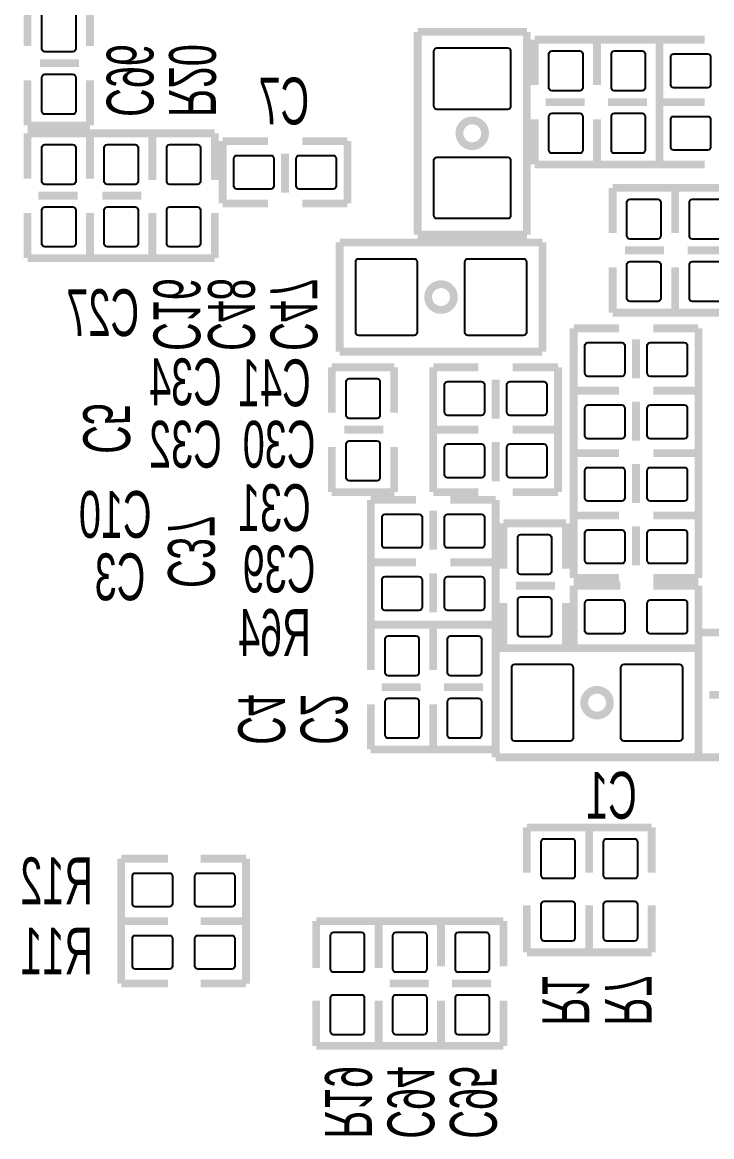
# Model space of a CAD drawing. Extents: x -1 to 126, y -1 to 52.
# Drawn here: x 44.11 to 55.33, y 21.13 to 39.27 of the extents above; entities that cross this region are included whole.
import ezdxf

# ---------------------------------------------------------------- set-up
doc = ezdxf.new("R2010")
doc.units = 0
doc.layers.add('123', color=6, linetype='CONTINUOUS')

msp = doc.modelspace()

# ---------------------------------------------------------------- linework, layer by layer
at = {"layer": '123', "const_width": 0.127}
for points in [[(44.191174, 39.624), (44.191174, 38.8874)], [(45.207174, 38.8874), (45.207174, 39.624)], [(52.319174, 39.116), (50.541174, 39.116)], [(50.541174, 39.116), (50.541174, 38.608)], [(52.319174, 36.322), (52.319174, 39.116)], [(52.446174, 38.989), (53.462174, 38.989)], [(52.446174, 38.2524), (52.446174, 38.989)], [(53.462174, 38.989), (53.462174, 38.2524)], [(53.462174, 38.989), (54.478174, 38.989)], [(53.462174, 38.2524), (53.462174, 38.989)], [(54.478174, 38.989), (55.214774, 38.989)], [(54.478174, 37.973), (54.478174, 38.989)], [(54.478174, 38.989), (54.478174, 38.2524)], [(45.029374, 38.608), (44.394374, 38.608)], [(50.541174, 35.814), (50.541174, 38.608)], [(44.191174, 37.592), (44.191174, 38.3286)], [(45.207174, 38.3286), (45.207174, 37.592)], [(52.623974, 37.973), (53.258974, 37.973)], [(53.639974, 37.973), (54.274974, 37.973)], [(55.214774, 37.973), (54.478174, 37.973)], [(54.478174, 37.973), (55.214774, 37.973)], [(54.478174, 36.957), (54.478174, 37.973)], [(52.446174, 37.6936), (52.446174, 36.957)], [(53.462174, 36.957), (53.462174, 37.6936)], [(53.462174, 37.6936), (53.462174, 36.957)], [(54.478174, 36.957), (54.478174, 37.6936)], [(45.207174, 37.592), (44.191174, 37.592)], [(44.191174, 37.465), (45.207174, 37.465)], [(44.191174, 36.7284), (44.191174, 37.465)], [(45.207174, 37.465), (45.207174, 36.7284)], [(45.207174, 37.465), (45.207174, 36.7284)], [(46.223174, 37.465), (45.207174, 37.465)], [(46.223174, 36.7284), (46.223174, 37.465)], [(46.223174, 37.465), (47.239174, 37.465)], [(46.223174, 36.703), (46.223174, 37.465)], [(47.239174, 37.465), (47.239174, 36.703)], [(47.366174, 37.338), (48.102774, 37.338)], [(47.366174, 36.322), (47.366174, 37.338)], [(49.398174, 37.338), (48.661574, 37.338)], [(49.398174, 36.322), (49.398174, 37.338)], [(48.382174, 36.4998), (48.382174, 37.1348)], [(52.446174, 36.957), (53.462174, 36.957)], [(53.462174, 36.957), (54.478174, 36.957)], [(55.214774, 36.957), (54.478174, 36.957)], [(44.368974, 36.449), (45.003974, 36.449)], [(46.045374, 36.449), (45.410374, 36.449)], [(53.716174, 36.576), (53.716174, 35.8394)], [(54.732174, 36.576), (53.716174, 36.576)], [(54.732174, 35.8394), (54.732174, 36.576)], [(54.732174, 36.576), (54.732174, 35.8394)], [(55.748174, 36.576), (54.732174, 36.576)], [(48.102774, 36.322), (47.366174, 36.322)], [(48.661574, 36.322), (49.398174, 36.322)], [(52.319174, 36.322), (52.319174, 35.814)], [(44.191174, 36.1696), (44.191174, 35.433)], [(45.207174, 35.433), (45.207174, 36.1696)], [(45.207174, 35.433), (45.207174, 36.1696)], [(46.223174, 36.1696), (46.223174, 35.433)], [(46.223174, 36.1696), (46.223174, 35.433)], [(47.239174, 35.433), (47.239174, 36.1696)], [(52.065174, 35.687), (49.271174, 35.687)], [(49.271174, 35.687), (49.271174, 33.909)], [(52.319174, 35.814), (50.541174, 35.814)], [(52.065174, 35.687), (52.573174, 35.687)], [(52.573174, 35.687), (52.573174, 33.909)], [(54.554374, 35.56), (53.919374, 35.56)], [(55.570374, 35.56), (54.935374, 35.56)], [(44.191174, 35.433), (45.207174, 35.433)], [(46.223174, 35.433), (45.207174, 35.433)], [(46.223174, 35.433), (47.239174, 35.433)], [(53.716174, 34.544), (53.716174, 35.2806)], [(54.732174, 35.2806), (54.732174, 34.544)], [(54.732174, 34.544), (54.732174, 35.2806)], [(54.732174, 34.544), (53.716174, 34.544)], [(55.748174, 34.544), (54.732174, 34.544)], [(53.081174, 34.29), (53.081174, 33.274)], [(53.817774, 34.29), (53.081174, 34.29)], [(54.376574, 34.29), (55.113174, 34.29)], [(55.113174, 34.29), (55.113174, 33.274)], [(54.097174, 34.1122), (54.097174, 33.4772)], [(49.271174, 33.909), (49.779174, 33.909)], [(52.573174, 33.909), (49.779174, 33.909)], [(49.144174, 33.655), (49.144174, 32.9184)], [(50.160174, 33.655), (49.144174, 33.655)], [(50.160174, 32.9184), (50.160174, 33.655)], [(50.795174, 33.655), (51.531774, 33.655)], [(50.795174, 32.639), (50.795174, 33.655)], [(52.827174, 33.655), (52.090574, 33.655)], [(52.827174, 32.639), (52.827174, 33.655)], [(51.811174, 32.8168), (51.811174, 33.4518)], [(53.081174, 33.274), (53.817774, 33.274)], [(53.081174, 33.274), (53.081174, 32.258)], [(53.817774, 33.274), (53.081174, 33.274)], [(55.113174, 33.274), (54.376574, 33.274)], [(54.376574, 33.274), (55.113174, 33.274)], [(55.113174, 33.274), (55.113174, 32.258)], [(54.097174, 33.0962), (54.097174, 32.4612)], [(49.982374, 32.639), (49.347374, 32.639)], [(50.795174, 32.639), (51.531774, 32.639)], [(50.795174, 31.623), (50.795174, 32.639)], [(51.531774, 32.639), (50.795174, 32.639)], [(52.827174, 32.639), (52.090574, 32.639)], [(52.090574, 32.639), (52.827174, 32.639)], [(52.827174, 31.623), (52.827174, 32.639)], [(51.811174, 31.8008), (51.811174, 32.4358)], [(49.144174, 31.623), (49.144174, 32.3596)], [(50.160174, 32.3596), (50.160174, 31.623)], [(53.081174, 32.258), (53.081174, 31.242)], [(53.817774, 32.258), (53.081174, 32.258)], [(53.081174, 32.258), (53.817774, 32.258)], [(54.376574, 32.258), (55.113174, 32.258)], [(55.113174, 32.258), (54.376574, 32.258)], [(55.113174, 32.258), (55.113174, 31.242)], [(54.097174, 32.0802), (54.097174, 31.4452)], [(50.160174, 31.623), (49.144174, 31.623)], [(51.531774, 31.623), (50.795174, 31.623)], [(52.090574, 31.623), (52.827174, 31.623)], [(49.779174, 31.496), (49.779174, 30.48)], [(50.515774, 31.496), (49.779174, 31.496)], [(51.074574, 31.496), (51.811174, 31.496)], [(51.811174, 31.496), (51.811174, 30.48)], [(50.795174, 31.3182), (50.795174, 30.6832)], [(53.081174, 31.242), (53.817774, 31.242)], [(53.081174, 31.242), (53.081174, 30.226)], [(53.817774, 31.242), (53.081174, 31.242)], [(55.113174, 31.242), (54.376574, 31.242)], [(54.376574, 31.242), (55.113174, 31.242)], [(55.113174, 31.242), (55.113174, 30.226)], [(51.938174, 31.115), (51.938174, 30.3784)], [(52.954174, 31.115), (51.938174, 31.115)], [(52.954174, 30.3784), (52.954174, 31.115)], [(54.097174, 31.0642), (54.097174, 30.4292)], [(49.779174, 30.48), (50.515774, 30.48)], [(49.779174, 30.48), (49.779174, 29.464)], [(50.515774, 30.48), (49.779174, 30.48)], [(51.811174, 30.48), (51.074574, 30.48)], [(51.074574, 30.48), (51.811174, 30.48)], [(51.811174, 30.48), (51.811174, 29.464)], [(50.795174, 30.3022), (50.795174, 29.6672)], [(52.776374, 30.099), (52.141374, 30.099)], [(53.081174, 30.226), (53.817774, 30.226)], [(53.081174, 30.099), (53.843174, 30.099)], [(53.081174, 29.083), (53.081174, 30.099)], [(55.113174, 30.226), (54.376574, 30.226)], [(55.113174, 30.099), (54.376574, 30.099)], [(55.113174, 29.083), (55.113174, 30.099)], [(51.938174, 29.083), (51.938174, 29.8196)], [(52.954174, 29.8196), (52.954174, 29.083)], [(49.779174, 29.464), (50.515774, 29.464)], [(49.779174, 29.464), (50.795174, 29.464)], [(49.779174, 28.7274), (49.779174, 29.464)], [(50.795174, 29.464), (51.811174, 29.464)], [(50.795174, 28.7274), (50.795174, 29.464)], [(50.795174, 29.464), (50.795174, 28.7274)], [(51.811174, 29.464), (51.074574, 29.464)], [(51.811174, 29.464), (51.811174, 28.7274)], [(55.113174, 29.337), (56.129174, 29.337)], [(55.113174, 28.6004), (55.113174, 29.337)], [(51.811174, 27.305), (51.811174, 29.083)], [(51.811174, 29.083), (54.605174, 29.083)], [(52.954174, 29.083), (51.938174, 29.083)], [(53.843174, 29.083), (53.081174, 29.083)], [(54.376574, 29.083), (55.113174, 29.083)], [(55.113174, 29.083), (54.605174, 29.083)], [(55.113174, 27.305), (55.113174, 29.083)], [(49.956974, 28.448), (50.591974, 28.448)], [(50.972974, 28.448), (51.607974, 28.448)], [(55.290974, 28.321), (55.925974, 28.321)], [(49.779174, 28.1686), (49.779174, 27.432)], [(50.795174, 28.1686), (50.795174, 27.432)], [(50.795174, 27.432), (50.795174, 28.1686)], [(51.811174, 27.432), (51.811174, 28.1686)], [(55.113174, 28.0416), (55.113174, 27.305)], [(49.779174, 27.432), (50.795174, 27.432)], [(50.795174, 27.432), (51.811174, 27.432)], [(52.319174, 27.305), (51.811174, 27.305)], [(52.319174, 27.305), (55.113174, 27.305)], [(55.113174, 27.305), (56.129174, 27.305)], [(52.319174, 26.162), (52.319174, 25.4254)], [(53.335174, 26.162), (52.319174, 26.162)], [(53.335174, 25.4254), (53.335174, 26.162)], [(53.335174, 26.162), (53.335174, 25.4254)], [(54.351174, 26.162), (53.335174, 26.162)], [(54.351174, 25.4254), (54.351174, 26.162)], [(45.715174, 25.654), (46.477174, 25.654)], [(45.715174, 24.638), (45.715174, 25.654)], [(47.747174, 25.654), (47.010574, 25.654)], [(47.747174, 24.638), (47.747174, 25.654)], [(52.319174, 24.13), (52.319174, 24.892)], [(53.335174, 24.892), (53.335174, 24.13)], [(53.335174, 24.13), (53.335174, 24.892)], [(54.351174, 24.892), (54.351174, 24.13)], [(46.477174, 24.638), (45.715174, 24.638)], [(45.715174, 24.638), (46.477174, 24.638)], [(45.715174, 23.622), (45.715174, 24.638)], [(47.010574, 24.638), (47.747174, 24.638)], [(47.747174, 24.638), (47.010574, 24.638)], [(47.747174, 23.622), (47.747174, 24.638)], [(48.890174, 24.638), (49.906174, 24.638)], [(48.890174, 23.876), (48.890174, 24.638)], [(49.906174, 24.638), (50.922174, 24.638)], [(49.906174, 23.9014), (49.906174, 24.638)], [(49.906174, 24.638), (49.906174, 23.876)], [(50.922174, 24.638), (51.938174, 24.638)], [(50.922174, 23.9014), (50.922174, 24.638)], [(50.922174, 24.638), (50.922174, 23.9014)], [(51.938174, 24.638), (51.938174, 23.9014)], [(53.335174, 24.13), (52.319174, 24.13)], [(54.351174, 24.13), (53.335174, 24.13)], [(46.477174, 23.622), (45.715174, 23.622)], [(47.010574, 23.622), (47.747174, 23.622)], [(50.083974, 23.622), (50.718974, 23.622)], [(51.099974, 23.622), (51.734974, 23.622)], [(48.890174, 23.3426), (48.890174, 22.606)], [(49.906174, 23.3426), (49.906174, 22.606)], [(49.906174, 22.606), (49.906174, 23.3426)], [(50.922174, 23.3426), (50.922174, 22.606)], [(50.922174, 22.606), (50.922174, 23.3426)], [(51.938174, 22.606), (51.938174, 23.3426)], [(48.890174, 22.606), (49.906174, 22.606)], [(49.906174, 22.606), (50.922174, 22.606)], [(50.922174, 22.606), (51.938174, 22.606)]]:
    msp.add_lwpolyline(points, dxfattribs=at)
at = {"layer": '123'}
for points in [[(44.424092, 38.840918), (44.424092, 39.391082, -0.414214), (44.47413, 39.44112), (44.924218, 39.44112, -0.414214), (44.974256, 39.391082), (44.974256, 38.840918, -0.414214), (44.924218, 38.79088), (44.47413, 38.79088, -0.414214), (44.424092, 38.840918)], [(52.055268, 38.804088), (52.055268, 37.903912, -0.414214), (52.00523, 37.853874), (50.855118, 37.853874, -0.414214), (50.80508, 37.903912), (50.80508, 38.804088, -0.414214), (50.855118, 38.854126), (52.00523, 38.854126, -0.414214), (52.055268, 38.804088)], [(53.229256, 38.756082), (53.229256, 38.205918, -0.414214), (53.179218, 38.15588), (52.72913, 38.15588, -0.414214), (52.679092, 38.205918), (52.679092, 38.756082, -0.414214), (52.72913, 38.80612), (53.179218, 38.80612, -0.414214), (53.229256, 38.756082)], [(54.245256, 38.756082), (54.245256, 38.205918, -0.414214), (54.195218, 38.15588), (53.74513, 38.15588, -0.414214), (53.695092, 38.205918), (53.695092, 38.756082, -0.414214), (53.74513, 38.80612), (54.195218, 38.80612, -0.414214), (54.245256, 38.756082)], [(54.711092, 38.756082), (55.261256, 38.756082, -0.414214), (55.311294, 38.706044), (55.311294, 38.255956, -0.414214), (55.261256, 38.205918), (54.711092, 38.205918, -0.414214), (54.661054, 38.255956), (54.661054, 38.706044, -0.414214), (54.711092, 38.756082)], [(44.424092, 37.824918), (44.424092, 38.375082, -0.414214), (44.47413, 38.42512), (44.924218, 38.42512, -0.414214), (44.974256, 38.375082), (44.974256, 37.824918, -0.414214), (44.924218, 37.77488), (44.47413, 37.77488, -0.414214), (44.424092, 37.824918)], [(53.229256, 37.740082), (53.229256, 37.189918, -0.414214), (53.179218, 37.13988), (52.72913, 37.13988, -0.414214), (52.679092, 37.189918), (52.679092, 37.740082, -0.414214), (52.72913, 37.79012), (53.179218, 37.79012, -0.414214), (53.229256, 37.740082)], [(54.245256, 37.740082), (54.245256, 37.189918, -0.414214), (54.195218, 37.13988), (53.74513, 37.13988, -0.414214), (53.695092, 37.189918), (53.695092, 37.740082, -0.414214), (53.74513, 37.79012), (54.195218, 37.79012, -0.414214), (54.245256, 37.740082)], [(54.711092, 37.740082), (55.261256, 37.740082, -0.414214), (55.311294, 37.690044), (55.311294, 37.239956, -0.414214), (55.261256, 37.189918), (54.711092, 37.189918, -0.414214), (54.661054, 37.239956), (54.661054, 37.690044, -0.414214), (54.711092, 37.740082)], [(44.974256, 37.232082), (44.974256, 36.681918, -0.414214), (44.924218, 36.63188), (44.47413, 36.63188, -0.414214), (44.424092, 36.681918), (44.424092, 37.232082, -0.414214), (44.47413, 37.28212), (44.924218, 37.28212, -0.414214), (44.974256, 37.232082)], [(45.440092, 36.681918), (45.440092, 37.232082, -0.414214), (45.49013, 37.28212), (45.940218, 37.28212, -0.414214), (45.990256, 37.232082), (45.990256, 36.681918, -0.414214), (45.940218, 36.63188), (45.49013, 36.63188, -0.414214), (45.440092, 36.681918)], [(47.006256, 37.232082), (47.006256, 36.681918, -0.414214), (46.956218, 36.63188), (46.50613, 36.63188, -0.414214), (46.456092, 36.681918), (46.456092, 37.232082, -0.414214), (46.50613, 37.28212), (46.956218, 37.28212, -0.414214), (47.006256, 37.232082)], [(47.599092, 37.105082), (48.149256, 37.105082, -0.414214), (48.199294, 37.055044), (48.199294, 36.604956, -0.414214), (48.149256, 36.554918), (47.599092, 36.554918, -0.414214), (47.549054, 36.604956), (47.549054, 37.055044, -0.414214), (47.599092, 37.105082)], [(48.615092, 37.105082), (49.165256, 37.105082, -0.414214), (49.215294, 37.055044), (49.215294, 36.604956, -0.414214), (49.165256, 36.554918), (48.615092, 36.554918, -0.414214), (48.565054, 36.604956), (48.565054, 37.055044, -0.414214), (48.615092, 37.105082)], [(52.055268, 37.026088), (52.055268, 36.125912, -0.414214), (52.00523, 36.075874), (50.855118, 36.075874, -0.414214), (50.80508, 36.125912), (50.80508, 37.026088, -0.414214), (50.855118, 37.076126), (52.00523, 37.076126, -0.414214), (52.055268, 37.026088)], [(53.949092, 35.792918), (53.949092, 36.343082, -0.414214), (53.99913, 36.39312), (54.449218, 36.39312, -0.414214), (54.499256, 36.343082), (54.499256, 35.792918, -0.414214), (54.449218, 35.74288), (53.99913, 35.74288, -0.414214), (53.949092, 35.792918)], [(54.965092, 35.792918), (54.965092, 36.343082, -0.414214), (55.01513, 36.39312), (55.465218, 36.39312, -0.414214), (55.515256, 36.343082), (55.515256, 35.792918, -0.414214), (55.465218, 35.74288), (55.01513, 35.74288, -0.414214), (54.965092, 35.792918)], [(44.974256, 36.216082), (44.974256, 35.665918, -0.414214), (44.924218, 35.61588), (44.47413, 35.61588, -0.414214), (44.424092, 35.665918), (44.424092, 36.216082, -0.414214), (44.47413, 36.26612), (44.924218, 36.26612, -0.414214), (44.974256, 36.216082)], [(45.440092, 35.665918), (45.440092, 36.216082, -0.414214), (45.49013, 36.26612), (45.940218, 36.26612, -0.414214), (45.990256, 36.216082), (45.990256, 35.665918, -0.414214), (45.940218, 35.61588), (45.49013, 35.61588, -0.414214), (45.440092, 35.665918)], [(47.006256, 36.216082), (47.006256, 35.665918, -0.414214), (46.956218, 35.61588), (46.50613, 35.61588, -0.414214), (46.456092, 35.665918), (46.456092, 36.216082, -0.414214), (46.50613, 36.26612), (46.956218, 36.26612, -0.414214), (47.006256, 36.216082)], [(49.583086, 35.423094), (50.483262, 35.423094, -0.414214), (50.5333, 35.373056), (50.5333, 34.222944, -0.414214), (50.483262, 34.172906), (49.583086, 34.172906, -0.414214), (49.533048, 34.222944), (49.533048, 35.373056, -0.414214), (49.583086, 35.423094)], [(51.361086, 35.423094), (52.261262, 35.423094, -0.414214), (52.3113, 35.373056), (52.3113, 34.222944, -0.414214), (52.261262, 34.172906), (51.361086, 34.172906, -0.414214), (51.311048, 34.222944), (51.311048, 35.373056, -0.414214), (51.361086, 35.423094)], [(53.949092, 34.776918), (53.949092, 35.327082, -0.414214), (53.99913, 35.37712), (54.449218, 35.37712, -0.414214), (54.499256, 35.327082), (54.499256, 34.776918, -0.414214), (54.449218, 34.72688), (53.99913, 34.72688, -0.414214), (53.949092, 34.776918)], [(54.965092, 34.776918), (54.965092, 35.327082, -0.414214), (55.01513, 35.37712), (55.465218, 35.37712, -0.414214), (55.515256, 35.327082), (55.515256, 34.776918, -0.414214), (55.465218, 34.72688), (55.01513, 34.72688, -0.414214), (54.965092, 34.776918)], [(53.864256, 33.506918), (53.314092, 33.506918, -0.414214), (53.264054, 33.556956), (53.264054, 34.007044, -0.414214), (53.314092, 34.057082), (53.864256, 34.057082, -0.414214), (53.914294, 34.007044), (53.914294, 33.556956, -0.414214), (53.864256, 33.506918)], [(54.880256, 33.506918), (54.330092, 33.506918, -0.414214), (54.280054, 33.556956), (54.280054, 34.007044, -0.414214), (54.330092, 34.057082), (54.880256, 34.057082, -0.414214), (54.930294, 34.007044), (54.930294, 33.556956, -0.414214), (54.880256, 33.506918)], [(49.377092, 32.871918), (49.377092, 33.422082, -0.414214), (49.42713, 33.47212), (49.877218, 33.47212, -0.414214), (49.927256, 33.422082), (49.927256, 32.871918, -0.414214), (49.877218, 32.82188), (49.42713, 32.82188, -0.414214), (49.377092, 32.871918)], [(51.028092, 33.422082), (51.578256, 33.422082, -0.414214), (51.628294, 33.372044), (51.628294, 32.921956, -0.414214), (51.578256, 32.871918), (51.028092, 32.871918, -0.414214), (50.978054, 32.921956), (50.978054, 33.372044, -0.414214), (51.028092, 33.422082)], [(52.044092, 33.422082), (52.594256, 33.422082, -0.414214), (52.644294, 33.372044), (52.644294, 32.921956, -0.414214), (52.594256, 32.871918), (52.044092, 32.871918, -0.414214), (51.994054, 32.921956), (51.994054, 33.372044, -0.414214), (52.044092, 33.422082)], [(53.864256, 32.490918), (53.314092, 32.490918, -0.414214), (53.264054, 32.540956), (53.264054, 32.991044, -0.414214), (53.314092, 33.041082), (53.864256, 33.041082, -0.414214), (53.914294, 32.991044), (53.914294, 32.540956, -0.414214), (53.864256, 32.490918)], [(54.880256, 32.490918), (54.330092, 32.490918, -0.414214), (54.280054, 32.540956), (54.280054, 32.991044, -0.414214), (54.330092, 33.041082), (54.880256, 33.041082, -0.414214), (54.930294, 32.991044), (54.930294, 32.540956, -0.414214), (54.880256, 32.490918)], [(49.377092, 31.855918), (49.377092, 32.406082, -0.414214), (49.42713, 32.45612), (49.877218, 32.45612, -0.414214), (49.927256, 32.406082), (49.927256, 31.855918, -0.414214), (49.877218, 31.80588), (49.42713, 31.80588, -0.414214), (49.377092, 31.855918)], [(51.028092, 32.406082), (51.578256, 32.406082, -0.414214), (51.628294, 32.356044), (51.628294, 31.905956, -0.414214), (51.578256, 31.855918), (51.028092, 31.855918, -0.414214), (50.978054, 31.905956), (50.978054, 32.356044, -0.414214), (51.028092, 32.406082)], [(52.044092, 32.406082), (52.594256, 32.406082, -0.414214), (52.644294, 32.356044), (52.644294, 31.905956, -0.414214), (52.594256, 31.855918), (52.044092, 31.855918, -0.414214), (51.994054, 31.905956), (51.994054, 32.356044, -0.414214), (52.044092, 32.406082)], [(53.864256, 31.474918), (53.314092, 31.474918, -0.414214), (53.264054, 31.524956), (53.264054, 31.975044, -0.414214), (53.314092, 32.025082), (53.864256, 32.025082, -0.414214), (53.914294, 31.975044), (53.914294, 31.524956, -0.414214), (53.864256, 31.474918)], [(54.880256, 31.474918), (54.330092, 31.474918, -0.414214), (54.280054, 31.524956), (54.280054, 31.975044, -0.414214), (54.330092, 32.025082), (54.880256, 32.025082, -0.414214), (54.930294, 31.975044), (54.930294, 31.524956, -0.414214), (54.880256, 31.474918)], [(50.562256, 30.712918), (50.012092, 30.712918, -0.414214), (49.962054, 30.762956), (49.962054, 31.213044, -0.414214), (50.012092, 31.263082), (50.562256, 31.263082, -0.414214), (50.612294, 31.213044), (50.612294, 30.762956, -0.414214), (50.562256, 30.712918)], [(51.578256, 30.712918), (51.028092, 30.712918, -0.414214), (50.978054, 30.762956), (50.978054, 31.213044, -0.414214), (51.028092, 31.263082), (51.578256, 31.263082, -0.414214), (51.628294, 31.213044), (51.628294, 30.762956, -0.414214), (51.578256, 30.712918)], [(52.171092, 30.331918), (52.171092, 30.882082, -0.414214), (52.22113, 30.93212), (52.671218, 30.93212, -0.414214), (52.721256, 30.882082), (52.721256, 30.331918, -0.414214), (52.671218, 30.28188), (52.22113, 30.28188, -0.414214), (52.171092, 30.331918)], [(53.864256, 30.458918), (53.314092, 30.458918, -0.414214), (53.264054, 30.508956), (53.264054, 30.959044, -0.414214), (53.314092, 31.009082), (53.864256, 31.009082, -0.414214), (53.914294, 30.959044), (53.914294, 30.508956, -0.414214), (53.864256, 30.458918)], [(54.880256, 30.458918), (54.330092, 30.458918, -0.414214), (54.280054, 30.508956), (54.280054, 30.959044, -0.414214), (54.330092, 31.009082), (54.880256, 31.009082, -0.414214), (54.930294, 30.959044), (54.930294, 30.508956, -0.414214), (54.880256, 30.458918)], [(50.562256, 29.696918), (50.012092, 29.696918, -0.414214), (49.962054, 29.746956), (49.962054, 30.197044, -0.414214), (50.012092, 30.247082), (50.562256, 30.247082, -0.414214), (50.612294, 30.197044), (50.612294, 29.746956, -0.414214), (50.562256, 29.696918)], [(51.578256, 29.696918), (51.028092, 29.696918, -0.414214), (50.978054, 29.746956), (50.978054, 30.197044, -0.414214), (51.028092, 30.247082), (51.578256, 30.247082, -0.414214), (51.628294, 30.197044), (51.628294, 29.746956, -0.414214), (51.578256, 29.696918)], [(52.171092, 29.315918), (52.171092, 29.866082, -0.414214), (52.22113, 29.91612), (52.671218, 29.91612, -0.414214), (52.721256, 29.866082), (52.721256, 29.315918, -0.414214), (52.671218, 29.26588), (52.22113, 29.26588, -0.414214), (52.171092, 29.315918)], [(53.314092, 29.866082), (53.864256, 29.866082, -0.414214), (53.914294, 29.816044), (53.914294, 29.365956, -0.414214), (53.864256, 29.315918), (53.314092, 29.315918, -0.414214), (53.264054, 29.365956), (53.264054, 29.816044, -0.414214), (53.314092, 29.866082)], [(54.330092, 29.866082), (54.880256, 29.866082, -0.414214), (54.930294, 29.816044), (54.930294, 29.365956, -0.414214), (54.880256, 29.315918), (54.330092, 29.315918, -0.414214), (54.280054, 29.365956), (54.280054, 29.816044, -0.414214), (54.330092, 29.866082)], [(50.562256, 29.231082), (50.562256, 28.680918, -0.414214), (50.512218, 28.63088), (50.06213, 28.63088, -0.414214), (50.012092, 28.680918), (50.012092, 29.231082, -0.414214), (50.06213, 29.28112), (50.512218, 29.28112, -0.414214), (50.562256, 29.231082)], [(51.578256, 29.231082), (51.578256, 28.680918, -0.414214), (51.528218, 28.63088), (51.07813, 28.63088, -0.414214), (51.028092, 28.680918), (51.028092, 29.231082, -0.414214), (51.07813, 29.28112), (51.528218, 29.28112, -0.414214), (51.578256, 29.231082)], [(53.023262, 27.568906), (52.123086, 27.568906, -0.414214), (52.073048, 27.618944), (52.073048, 28.769056, -0.414214), (52.123086, 28.819094), (53.023262, 28.819094, -0.414214), (53.0733, 28.769056), (53.0733, 27.618944, -0.414214), (53.023262, 27.568906)], [(54.801262, 27.568906), (53.901086, 27.568906, -0.414214), (53.851048, 27.618944), (53.851048, 28.769056, -0.414214), (53.901086, 28.819094), (54.801262, 28.819094, -0.414214), (54.8513, 28.769056), (54.8513, 27.618944, -0.414214), (54.801262, 27.568906)], [(50.562256, 28.215082), (50.562256, 27.664918, -0.414214), (50.512218, 27.61488), (50.06213, 27.61488, -0.414214), (50.012092, 27.664918), (50.012092, 28.215082, -0.414214), (50.06213, 28.26512), (50.512218, 28.26512, -0.414214), (50.562256, 28.215082)], [(51.578256, 28.215082), (51.578256, 27.664918, -0.414214), (51.528218, 27.61488), (51.07813, 27.61488, -0.414214), (51.028092, 27.664918), (51.028092, 28.215082, -0.414214), (51.07813, 28.26512), (51.528218, 28.26512, -0.414214), (51.578256, 28.215082)], [(52.552092, 25.378918), (52.552092, 25.929082, -0.414214), (52.60213, 25.97912), (53.052218, 25.97912, -0.414214), (53.102256, 25.929082), (53.102256, 25.378918, -0.414214), (53.052218, 25.32888), (52.60213, 25.32888, -0.414214), (52.552092, 25.378918)], [(53.568092, 25.378918), (53.568092, 25.929082, -0.414214), (53.61813, 25.97912), (54.068218, 25.97912, -0.414214), (54.118256, 25.929082), (54.118256, 25.378918, -0.414214), (54.068218, 25.32888), (53.61813, 25.32888, -0.414214), (53.568092, 25.378918)], [(45.948092, 25.421082), (46.498256, 25.421082, -0.414214), (46.548294, 25.371044), (46.548294, 24.920956, -0.414214), (46.498256, 24.870918), (45.948092, 24.870918, -0.414214), (45.898054, 24.920956), (45.898054, 25.371044, -0.414214), (45.948092, 25.421082)], [(46.964092, 25.421082), (47.514256, 25.421082, -0.414214), (47.564294, 25.371044), (47.564294, 24.920956, -0.414214), (47.514256, 24.870918), (46.964092, 24.870918, -0.414214), (46.914054, 24.920956), (46.914054, 25.371044, -0.414214), (46.964092, 25.421082)], [(52.552092, 24.362918), (52.552092, 24.913082, -0.414214), (52.60213, 24.96312), (53.052218, 24.96312, -0.414214), (53.102256, 24.913082), (53.102256, 24.362918, -0.414214), (53.052218, 24.31288), (52.60213, 24.31288, -0.414214), (52.552092, 24.362918)], [(53.568092, 24.362918), (53.568092, 24.913082, -0.414214), (53.61813, 24.96312), (54.068218, 24.96312, -0.414214), (54.118256, 24.913082), (54.118256, 24.362918, -0.414214), (54.068218, 24.31288), (53.61813, 24.31288, -0.414214), (53.568092, 24.362918)], [(45.948092, 24.405082), (46.498256, 24.405082, -0.414214), (46.548294, 24.355044), (46.548294, 23.904956, -0.414214), (46.498256, 23.854918), (45.948092, 23.854918, -0.414214), (45.898054, 23.904956), (45.898054, 24.355044, -0.414214), (45.948092, 24.405082)], [(46.964092, 24.405082), (47.514256, 24.405082, -0.414214), (47.564294, 24.355044), (47.564294, 23.904956, -0.414214), (47.514256, 23.854918), (46.964092, 23.854918, -0.414214), (46.914054, 23.904956), (46.914054, 24.355044, -0.414214), (46.964092, 24.405082)], [(49.673256, 24.405082), (49.673256, 23.854918, -0.414214), (49.623218, 23.80488), (49.17313, 23.80488, -0.414214), (49.123092, 23.854918), (49.123092, 24.405082, -0.414214), (49.17313, 24.45512), (49.623218, 24.45512, -0.414214), (49.673256, 24.405082)], [(50.689256, 24.405082), (50.689256, 23.854918, -0.414214), (50.639218, 23.80488), (50.18913, 23.80488, -0.414214), (50.139092, 23.854918), (50.139092, 24.405082, -0.414214), (50.18913, 24.45512), (50.639218, 24.45512, -0.414214), (50.689256, 24.405082)], [(51.705256, 24.405082), (51.705256, 23.854918, -0.414214), (51.655218, 23.80488), (51.20513, 23.80488, -0.414214), (51.155092, 23.854918), (51.155092, 24.405082, -0.414214), (51.20513, 24.45512), (51.655218, 24.45512, -0.414214), (51.705256, 24.405082)], [(49.673256, 23.389082), (49.673256, 22.838918, -0.414214), (49.623218, 22.78888), (49.17313, 22.78888, -0.414214), (49.123092, 22.838918), (49.123092, 23.389082, -0.414214), (49.17313, 23.43912), (49.623218, 23.43912, -0.414214), (49.673256, 23.389082)], [(50.689256, 23.389082), (50.689256, 22.838918, -0.414214), (50.639218, 22.78888), (50.18913, 22.78888, -0.414214), (50.139092, 22.838918), (50.139092, 23.389082, -0.414214), (50.18913, 23.43912), (50.639218, 23.43912, -0.414214), (50.689256, 23.389082)], [(51.705256, 23.389082), (51.705256, 22.838918, -0.414214), (51.655218, 22.78888), (51.20513, 22.78888, -0.414214), (51.155092, 22.838918), (51.155092, 23.389082, -0.414214), (51.20513, 23.43912), (51.655218, 23.43912, -0.414214), (51.705256, 23.389082)]]:
    msp.add_lwpolyline(points, format="xyb", close=True, dxfattribs=at)
at = {"layer": '123', "const_width": 0.127}
for points in [[(51.639724, 37.465, 1), (51.220624, 37.465, 1)], [(51.131724, 34.798, 1), (50.712624, 34.798, 1)], [(53.671724, 28.194, 1), (53.252624, 28.194, 1)]]:
    msp.add_lwpolyline(points, format="xyb", close=True, dxfattribs=at)

# ---------------------------------------------------------------- texts
at = {"layer": '123', "text_generation_flag": 2, "width": 0.633333}
for s, p in [('C96', (45.478192, 37.7317)), ('R20', (46.494192, 37.7317)), ('C16', (46.240192, 33.9217)), ('C48', (47.128938, 33.9217)), ('C47', (48.145192, 33.9217)), ('C5', (45.097192, 32.2453)), ('C37', (46.477174, 30.0609)), ('C4', (47.620174, 27.5082)), ('C2', (48.636174, 27.5082)), ('R1', (52.573174, 22.9362)), ('R7', (53.589174, 22.9362)), ('R19', (49.033938, 21.0947)), ('C94', (50.049938, 21.0947)), ('C95', (51.065684, 21.0947))]:
    msp.add_text(s, height=0.762, rotation=270, dxfattribs=at).set_placement(p)
for s, p in [('C7', (48.775874, 37.609018)), ('C27', (46.007274, 34.163)), ('C34', (47.353474, 33.036764)), ('C41', (48.801274, 33.02)), ('C32', (47.353474, 32.021018)), ('C30', (48.877474, 32.020764)), ('C31', (48.801274, 30.988)), ('C10', (46.210474, 30.878018)), ('C39', (48.877474, 29.989018)), ('C3', (46.108874, 29.862018)), ('R64', (48.801274, 28.956)), ('C1', (54.109874, 26.305764)), ('R12', (45.257466, 24.912066)), ('R11', (45.257466, 23.76932))]:
    msp.add_text(s, height=0.762, dxfattribs=at).set_placement(p)

doc.saveas('drawing.dxf')
